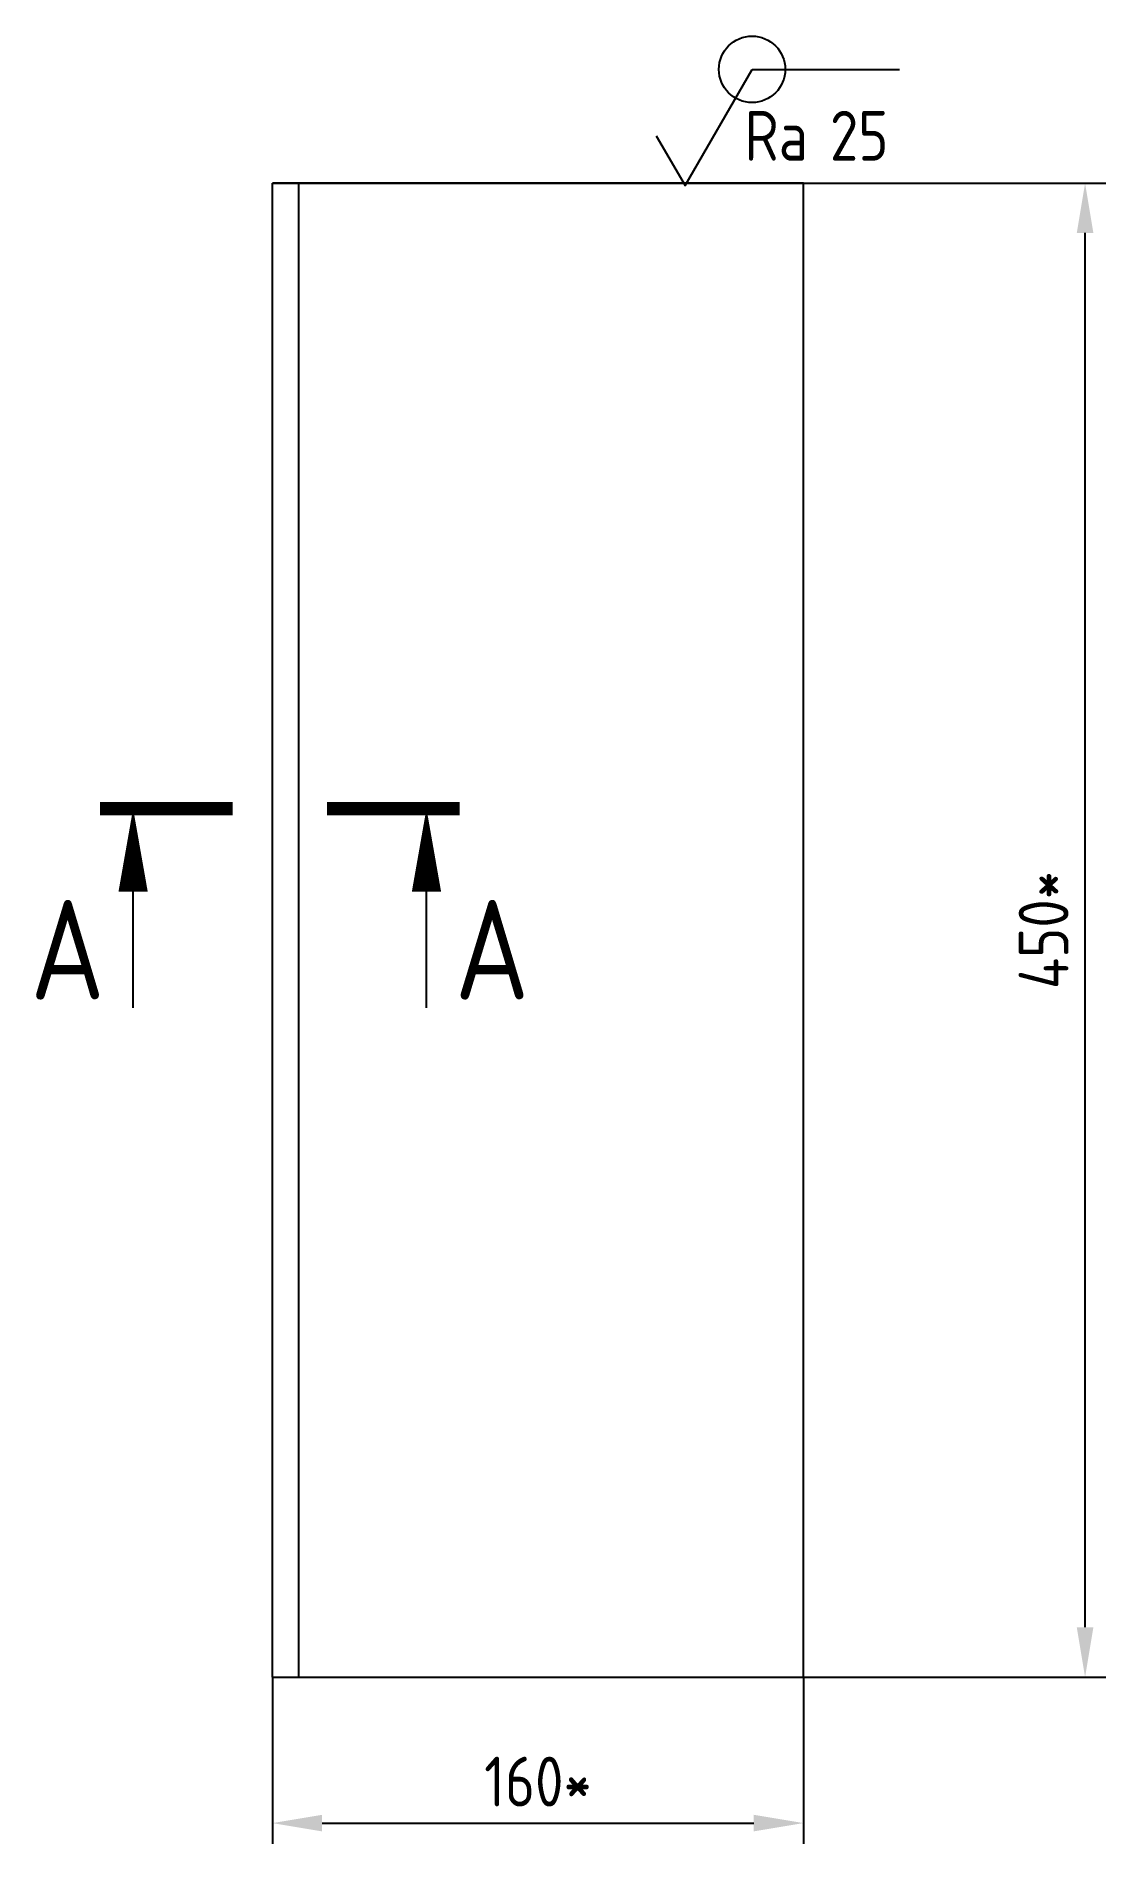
# Model space of a CAD drawing. Header units: millimetres. Extents: x 133 to 1348, y -533 to 12.
# Drawn here: x 1026 to 1348, y -533 to 12 of the extents above.
import ezdxf
from ezdxf.enums import TextEntityAlignment as Align

# ---------------------------------------------------------------- set-up
doc = ezdxf.new("R2010")
doc.units = ezdxf.units.MM
for name, color, linetype in [('Cont', 6, 'Continuous'), ('DIM', 7, 'Continuous'), ('Text', 3, 'Continuous'), ('Textb', 6, 'Continuous')]:
    doc.layers.add(name, color=color, linetype=linetype)
doc.styles.add('Style1', font='romans.shx', dxfattribs={"width": 0.8})
doc.dimstyles.new('Lin5', dxfattribs={"dimscale": 5, "dimtxt": 3, "dimasz": 3, "dimexe": 1.25, "dimexo": 0, "dimgap": 1, "dimtad": 1, "dimdec": 3, "dimtxsty": 'Style1', "dimcen": 2.5, "dimclrt": 3, "dimadec": 0, "dimazin": 0, "dimtfac": 1, "dimtdec": 3, "dimtmove": 0, "dimatfit": 3, "dimldrblk": 'DOT', "dimfxl": 1, "dimarcsym": 0})

# ---------------------------------------------------------------- blocks, each defined once
blk = doc.blocks.new('A$C6CF913E7')
at = {"layer": 'Text'}
blk.add_circle((0, 0), 2, dxfattribs=at)
blk = doc.blocks.new('sherISO_07')
at = {"layer": 'Text'}
blk.add_line((4.04, 7), (12.93, 7), dxfattribs=at)
blk.add_lwpolyline([(-1.73, 3), (0, 0), (4.04, 7)], dxfattribs=at)
blk.add_blockref('A$C6CF913E7', (4.04, 7))
at = {"layer": 'Text', "style": 'Style1', "width": 0.8}
blk.add_text('Ra', height=3, dxfattribs=at).set_placement((3.58, 1.5))
blk.add_attdef('25', (8.73, 1.5), '', height=3, dxfattribs=at)
blk = doc.blocks.new('razrez05')
at = {"layer": 'Text', "const_width": 0.8}
blk.add_lwpolyline([(-2, 0), (6, 0)], dxfattribs=at)
at = {"layer": 'Text'}
blk.add_lwpolyline([(0, 0, 0, 1.76, 0), (0, -5, 1.76, 1.76, 0)], format="xyseb", dxfattribs=at)
blk.add_lwpolyline([(0, -12), (0, -5)], dxfattribs=at)
at = {"layer": 'Textb', "style": 'Style1', "width": 0.8}
blk.add_attdef('А', text='', height=6, dxfattribs=at).set_placement((-1.7, -11.5, 39), align=Align.RIGHT)
blk = doc.blocks.new('razrez06')
at = {"layer": 'Text', "const_width": 0.8}
blk.add_lwpolyline([(2, 0), (-6, 0)], dxfattribs=at)
at = {"layer": 'Text'}
blk.add_lwpolyline([(0, 0, 0, 1.76, 0), (0, -5, 1.76, 1.76, 0)], format="xyseb", dxfattribs=at)
blk.add_lwpolyline([(0, -12), (0, -5)], dxfattribs=at)
at = {"layer": 'Textb', "style": 'Style1', "width": 0.8}
blk.add_attdef('А', (1.7, -11.5), '', height=6, dxfattribs=at)
blk = doc.blocks.new('*D45')
at = {"layer": 'DIM', "color": 0, "lineweight": -2, "transparency": 16777216}
for p, q in [((1096.96, -482.26), (1096.96, -532.51)), ((1256.96, -482.26), (1256.96, -532.51)), ((1111.96, -526.26), (1241.96, -526.26))]:
    blk.add_line(p, q, dxfattribs=at)
at = {"layer": 'DIM', "color": 0, "transparency": 16777216}
for points in [[(1111.96, -523.76), (1111.96, -528.76), (1096.96, -526.26)], [(1241.96, -523.76), (1241.96, -528.76), (1256.96, -526.26)]]:
    blk.add_solid(points, dxfattribs=at)
at = {"layer": 'DIM', "color": 3, "transparency": 16777216, "insert": (1176.96, -513.76), "char_height": 15, "attachment_point": 5, "style": 'Style1'}
blk.add_mtext('160*', dxfattribs=at)
blk = doc.blocks.new('_Dot')
at = {"color": 0, "linetype": 'ByBlock', "lineweight": -2}
blk.add_line((-0.5, 0), (-1, 0), dxfattribs=at)
at = {"color": 0, "linetype": 'ByBlock', "const_width": 0.5}
blk.add_lwpolyline([(-0.25, 0, 1), (0.25, 0, 1)], format="xyb", close=True, dxfattribs=at)
blk = doc.blocks.new('*D46')
at = {"layer": 'DIM', "color": 0, "lineweight": -2, "transparency": 16777216}
for p, q in [((1096.96, -32.26), (1348.02, -32.26)), ((1341.77, -467.26), (1341.77, -47.26)), ((1096.96, -482.26), (1348.02, -482.26))]:
    blk.add_line(p, q, dxfattribs=at)
at = {"layer": 'DIM', "color": 0, "transparency": 16777216}
for points in [[(1339.27, -47.26), (1344.27, -47.26), (1341.77, -32.26)], [(1339.27, -467.26), (1344.27, -467.26), (1341.77, -482.26)]]:
    blk.add_solid(points, dxfattribs=at)
at = {"layer": 'DIM', "color": 3, "transparency": 16777216, "insert": (1329.27, -257.26), "char_height": 15, "attachment_point": 5, "rotation": 90, "style": 'Style1'}
blk.add_mtext('450*', dxfattribs=at)

msp = doc.modelspace()

# ---------------------------------------------------------------- linework, layer by layer
at = {"layer": 'Cont'}
for p, q in [((1256.9587, -32.2553), (1096.9587, -32.2553)), ((1096.9587, -482.2553), (1096.9587, -32.2553)), ((1104.9587, -482.2553), (1104.9587, -32.2553)), ((1256.9587, -448.5703), (1256.9587, -32.2553)), ((1256.9587, -69.0317), (1256.9587, -32.2553)), ((1256.9587, -482.2553), (1256.9587, -448.5703)), ((1096.9587, -482.2553), (1256.9587, -482.2553))]:
    msp.add_line(p, q, dxfattribs=at)
at = {"layer": 'DIM'}
msp.add_line((1096.9587, -482.2553), (1096.9587, -131.3897), dxfattribs=at)

# ---------------------------------------------------------------- block references
at = {"layer": 'DIM', "xscale": 5, "yscale": 5, "zscale": 5}
for name, p, values in [('sherISO_07', (1221.2603, -32.981), {'25': '25'}), ('razrez05', (1055.0126, -220.6487), {'А': 'А'}), ('razrez06', (1143.3807, -220.6487), {'А': 'А'})]:
    msp.add_blockref(name, p, dxfattribs=at).add_auto_attribs(values)

# ---------------------------------------------------------------- dimensions: what is measured, and where the dimension line sits
at = {"layer": 'DIM'}
dim = msp.add_linear_dim(base=(1341.7739, -32.2553), p1=(1096.9587, -482.2553), p2=(1096.9587, -32.2553), angle=90, text='<>*', dimstyle='Lin5', dxfattribs=at)
dim.commit()
dim.dimension.update_dxf_attribs({"geometry": '*D46', "text_midpoint": (1329.2739, -257.2553)})
dim = msp.add_linear_dim(base=(1256.9587, -526.2613), p1=(1096.9587, -482.2553), p2=(1256.9587, -482.2553), text='<>*', dimstyle='Lin5', dxfattribs=at)
dim.commit()
dim.dimension.update_dxf_attribs({"geometry": '*D45', "text_midpoint": (1176.9587, -513.7613)})

doc.saveas('drawing.dxf')
